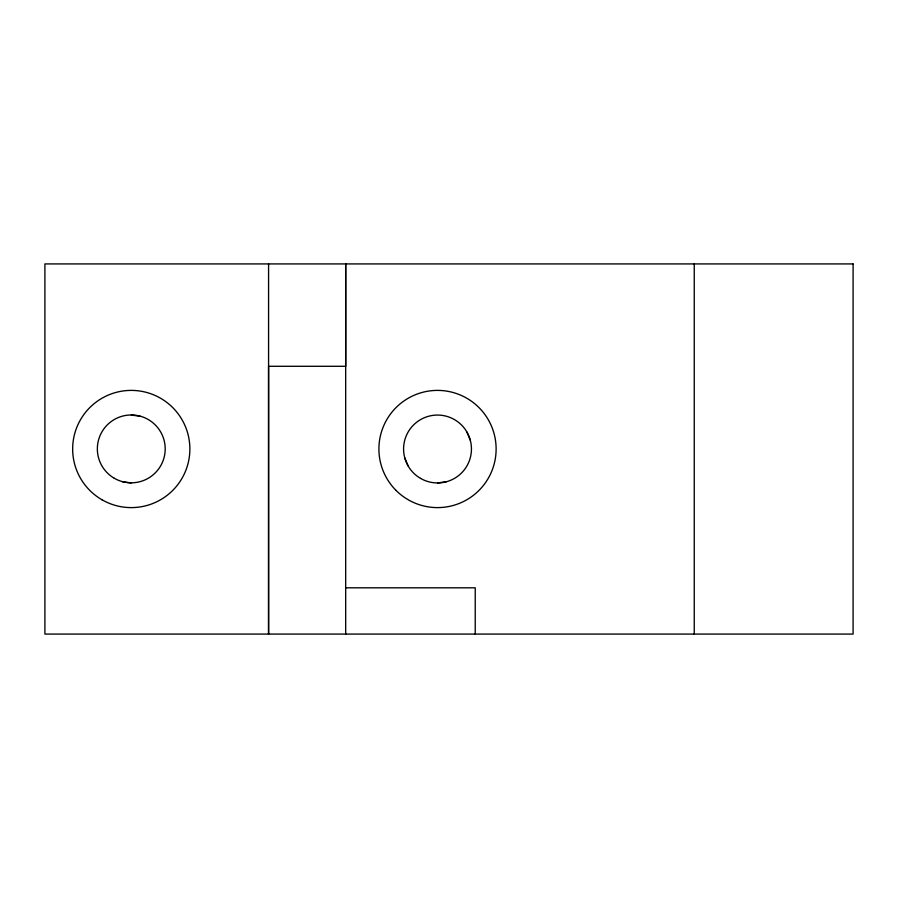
<?xml version="1.0" encoding="UTF-8"?>
<svg xmlns="http://www.w3.org/2000/svg" width="898" height="898" viewBox="0 0 898 898"><rect width="100%" height="100%" fill="white"/><g stroke="black" fill="none" stroke-linecap="round" stroke-linejoin="round"><path stroke-width="1.35" d="M268.581 263.922L268.569 634.078L268.569 366.294L345.685 366.294L345.685 263.922L345.685 634.078M437.517 482.933L446.295 481.777M345.685 587.808L475.233 587.808L475.233 634.078M131.276 415.067L140.066 416.223M122.498 481.777L131.276 482.933M466.904 432.039L470.294 440.222M404.74 457.778L408.13 465.961M694.244 263.922L694.244 634.078M853.1 263.922L44.9 263.922L44.9 634.078L853.1 634.078L853.1 263.922M114.304 478.275A33.933 33.933 0 0 0 165.198 448.888A33.933 33.933 0 0 0 114.304 419.512A33.933 33.933 0 0 0 114.304 478.275M101.968 499.759A58.606 58.606 0 0 0 189.871 449A58.606 58.606 0 0 0 101.968 398.241A58.606 58.606 0 0 0 101.968 499.759M420.545 478.387A33.933 33.933 0 0 0 471.45 449A33.933 33.933 0 0 0 420.545 419.613A33.933 33.933 0 0 0 420.545 478.387M396.074 490.443A58.606 58.606 0 0 0 494.125 464.165A58.606 58.606 0 0 0 422.341 392.392A58.606 58.606 0 0 0 396.074 490.443"/></g></svg>
